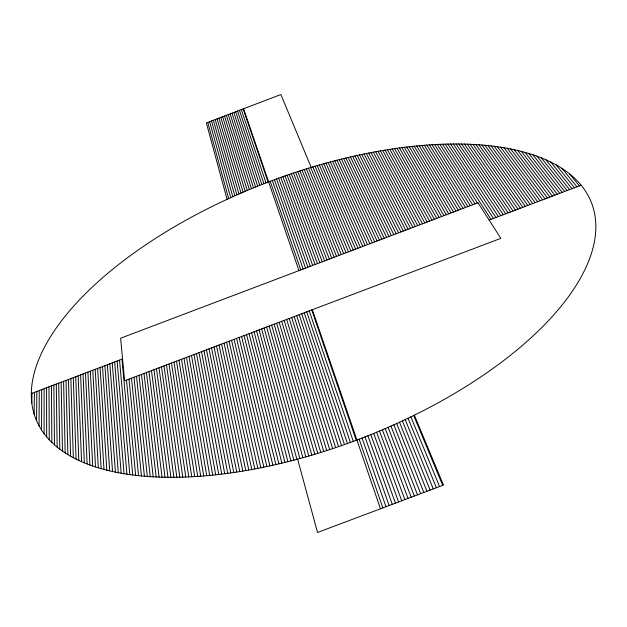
<?xml version="1.0" encoding="UTF-8"?>
<svg xmlns="http://www.w3.org/2000/svg" width="627" height="627" viewBox="0 0 627 627"><rect width="100%" height="100%" fill="white"/><g stroke="black" fill="none" stroke-linecap="round" stroke-linejoin="round"><path stroke-width="0.94" d="M44.102 433.657L44.125 388.677M41.562 430.004L41.696 389.602M39.046 425.772L39.266 390.519M36.57 420.686L36.836 391.444M34.148 414.079L34.407 392.361M31.836 403.004L31.977 393.278M31.35 393.521L122.555 358.965M489.131 220.093L581.213 185.208M569.449 173.648L579.395 185.898M561.957 168.263L576.934 186.83M555.945 164.65L574.473 187.755M550.647 161.876L572.02 188.688M545.788 159.611L569.559 189.62M541.242 157.706L567.106 190.553M536.931 156.068L564.645 191.486M532.801 154.634L562.192 192.411M528.835 153.38L559.731 193.343M524.995 152.259L557.278 194.276M521.264 151.256L554.817 195.209M517.628 150.362L552.363 196.133M514.077 149.563L549.903 197.066M510.605 148.834L547.449 197.999M507.204 148.184L544.996 198.931M503.865 147.596L542.535 199.856M500.581 147.071L540.082 200.789M497.344 146.593L537.629 201.722M494.162 146.169L535.168 202.646M491.019 145.793L532.715 203.579M487.924 145.456L530.262 204.512M484.867 145.158L527.801 205.437M481.849 144.9L525.348 206.369M478.856 144.672L522.894 207.302M475.901 144.476L520.441 208.227M472.977 144.312L517.988 209.159M470.085 144.179L515.527 210.092M467.217 144.069L513.074 211.017M464.38 143.983L510.621 211.95M461.558 143.928L508.168 212.882M458.768 143.889L505.715 213.807M456.001 143.881L503.262 214.74M453.25 143.889L500.808 215.672M450.523 143.92L498.347 216.597M447.819 143.967L495.894 217.53M445.131 144.038L493.441 218.455M442.466 144.124L490.988 219.387M439.817 144.226L477.429 202.968M437.184 144.351L475.039 203.877M434.566 144.484L472.648 204.786M431.964 144.641L470.258 205.687M429.377 144.806L467.867 206.596M426.807 144.994L465.477 207.506M424.252 145.19L463.079 208.407M421.712 145.401L460.688 209.316M419.189 145.629L458.298 210.217M416.673 145.864L455.907 211.127M414.165 146.115L453.517 212.036M411.68 146.381L451.126 212.937M409.204 146.655L448.736 213.846M406.735 146.945L446.353 214.755M404.282 147.243L443.963 215.657M401.836 147.549L441.573 216.566M399.407 147.87L439.182 217.467M396.985 148.207L436.792 218.376M394.571 148.552L434.401 219.278M392.173 148.905L432.011 220.187M389.782 149.265L429.62 221.096M387.392 149.641L427.23 221.997M385.025 150.025L424.847 222.906M382.658 150.417L422.457 223.808M380.299 150.825L420.066 224.717M377.956 151.24L417.676 225.618M375.612 151.663L415.293 226.527M373.284 152.095L412.903 227.429M370.965 152.533L410.513 228.338M368.645 152.98L408.122 229.239M366.34 153.443L405.74 230.148M364.036 153.905L403.349 231.049M361.748 154.383L400.959 231.959M359.459 154.861L398.576 232.86M357.178 155.355L396.186 233.769M354.906 155.857L393.795 234.67M352.64 156.366L391.413 235.58M350.375 156.883L389.022 236.481M348.126 157.408L386.64 237.39M345.877 157.941L384.249 238.291M343.635 158.482L381.867 239.193M341.401 159.031L379.476 240.102M339.168 159.587L377.093 241.003M336.95 160.144L374.703 241.912M334.732 160.716L372.32 242.814M332.514 161.296L369.93 243.723M330.304 161.884L367.547 244.624M328.101 162.479L365.157 245.525M325.907 163.075L362.774 246.435M323.712 163.686L360.384 247.336M321.526 164.305L358.001 248.245M319.339 164.925L355.619 249.146M317.16 165.559L353.228 250.048M314.989 166.194L350.846 250.957M312.818 166.837L348.463 251.858M311.18 167.331L280.872 94.536L206.354 122.931L227.084 199.292M414.337 415.105L443.469 485.079L317.528 532.464L297.621 459.121M310.655 167.487L346.073 252.759M413.655 415.442L442.701 485.361M308.492 168.154L343.69 253.669M410.842 416.814L439.551 486.552M306.329 168.82L341.307 254.57M408.028 418.17L436.4 487.735M304.181 169.494L338.917 255.471M405.199 419.51L433.249 488.919M302.026 170.168L336.534 256.38M402.369 420.842L430.098 490.11M299.886 170.857L334.152 257.282M399.532 422.159L426.948 491.294M297.739 171.555L331.769 258.183M396.687 423.468L423.789 492.477M295.599 172.253L329.387 259.092M393.834 424.753L420.639 493.668M293.467 172.966L326.996 259.993M390.974 426.031L417.488 494.852M291.336 173.679L324.614 260.895M388.105 427.293L414.337 496.035M289.204 174.408L322.231 261.804M385.237 428.539L411.187 497.219M287.08 175.137L319.848 262.705M382.36 429.777L408.036 498.41M284.964 175.873L317.466 263.606M379.476 430.992L404.885 499.594M282.84 176.618L315.083 264.508M376.584 432.199L401.742 500.777M280.731 177.37L312.701 265.417M373.692 433.39L398.592 501.961M278.615 178.131L310.31 266.318M370.792 434.574L395.441 503.152M276.507 178.899L307.928 267.22M367.884 435.734L392.29 504.335M274.399 179.675L305.545 268.129M364.977 436.886L389.14 505.519M272.298 180.451L303.162 269.03M362.053 438.022L385.989 506.702M270.198 181.242L300.78 269.931M359.138 439.143L382.846 507.886M243.597 108.737L298.977 270.613M312.348 309.707L380.456 508.787M243.143 108.91L268.097 182.034M311.744 309.942L356.207 440.248M241.285 109.623L266.005 182.841M309.236 310.89L353.283 441.345M239.42 110.328L263.912 183.648M306.728 311.838L350.344 442.419M237.555 111.042L261.82 184.463M304.22 312.787L347.405 443.485M235.697 111.747L259.727 185.294M301.712 313.735L344.458 444.535M233.832 112.46L257.642 186.125M299.204 314.683L341.511 445.57M231.966 113.166L255.557 186.964M296.696 315.632L338.564 446.589M230.109 113.879L253.48 187.81M294.188 316.588L335.61 447.6M228.244 114.584L251.396 188.664M291.68 317.536L332.647 448.587M226.378 115.297L249.319 189.526M289.172 318.485L329.684 449.567M224.521 116.003L247.25 190.396M286.664 319.433L326.714 450.531M222.656 116.716L245.173 191.274M284.164 320.381L323.751 451.471M220.798 117.421L243.104 192.16M281.656 321.33L320.773 452.404M218.933 118.135L241.034 193.053M279.148 322.278L317.803 453.321M217.067 118.848L238.965 193.955M276.64 323.226L314.825 454.222M215.21 119.553L236.896 194.864M274.132 324.175L311.838 455.108M213.345 120.266L234.827 195.781M271.632 325.123L308.852 455.986M211.487 120.972L232.766 196.706M269.124 326.071L305.866 456.84M209.622 121.685L230.705 197.638M266.616 327.02L302.88 457.679M207.764 122.39L228.643 198.579M264.108 327.976L299.886 458.502M261.608 328.924L296.892 459.309M259.1 329.873L293.898 460.108M256.592 330.821L290.904 460.884M254.092 331.769L287.903 461.644M251.584 332.718L284.901 462.389M249.076 333.666L281.899 463.118M246.576 334.614L278.897 463.831M244.068 335.563L275.888 464.529M241.567 336.511L272.886 465.21M239.059 337.459L269.876 465.877M236.559 338.408L266.867 466.519M234.051 339.356L263.857 467.146M231.551 340.304L260.848 467.766M229.043 341.253L257.838 468.361M226.543 342.193L254.828 468.933M224.035 343.141L251.819 469.498M221.535 344.09L248.809 470.038M219.027 345.038L245.8 470.563M216.527 345.986L242.79 471.073M214.019 346.935L239.78 471.559M211.518 347.883L236.771 472.037M209.018 348.831L233.761 472.484M206.51 349.78L230.752 472.923M204.01 350.728L227.742 473.338M201.51 351.676L224.732 473.73M199.01 352.625L221.731 474.106M196.502 353.565L218.729 474.467M194.002 354.514L215.719 474.804M191.501 355.462L212.718 475.125M189.001 356.41L209.724 475.423M186.493 357.359L206.722 475.697M183.993 358.307L203.728 475.956M181.493 359.255L200.734 476.191M178.993 360.196L197.74 476.402M176.493 361.144L194.746 476.598M173.992 362.092L191.76 476.771M171.492 363.041L188.774 476.92M168.984 363.989L185.796 477.045M166.484 364.93L182.818 477.147M163.984 365.878L179.839 477.225M161.484 366.826L176.861 477.288M158.984 367.775L173.891 477.319M156.484 368.723L170.928 477.327M153.983 369.664L167.965 477.312M151.483 370.612L165.003 477.272M148.983 371.56L162.048 477.202M146.483 372.509L159.093 477.116M143.991 373.449L156.147 476.99M141.49 374.397L153.207 476.849M138.99 375.346L150.268 476.669M136.49 376.294L147.329 476.473M133.99 377.235L144.406 476.238M131.49 378.183L141.475 475.979M128.99 379.131L138.559 475.681M126.497 380.072L135.644 475.36M121.967 359.193L132.736 475.007M119.53 360.11L129.836 474.615M117.1 361.034L126.936 474.192M114.663 361.959L124.044 473.738M112.225 362.876L121.16 473.244M109.796 363.801L118.284 472.711M107.358 364.726L115.415 472.147M104.928 365.643L112.546 471.535M102.491 366.568L109.694 470.885M100.061 367.485L106.841 470.195M97.624 368.41L103.996 469.451M95.194 369.334L101.166 468.667M92.765 370.251L98.337 467.836M90.327 371.176L95.523 466.958M87.898 372.093L92.71 466.018M85.46 373.018L89.912 465.03M83.03 373.943L87.122 463.972M80.601 374.86L84.339 462.859M78.163 375.785L81.565 461.684M75.734 376.702L78.806 460.43M73.304 377.626L76.055 459.105M70.867 378.543L73.312 457.702M68.437 379.468L70.585 456.205M66.007 380.393L67.873 454.622M63.578 381.31L65.169 452.929M61.14 382.235L62.481 451.119M58.711 383.152L59.8 449.183M56.281 384.077L57.143 447.106M53.851 384.994L54.494 444.872M51.422 385.918L51.869 442.443M48.984 386.835L49.259 439.801M46.555 387.76L46.672 436.894M478.009 202.748L120.611 338.227L124.601 380.793L500.84 238.346L478.009 202.748M199.441 476.285A298.107 136.325 -21.2 0 0 594.184 211.628A298.107 136.325 -21.2 0 0 147.102 243.903A298.107 136.325 -21.2 0 0 199.441 476.285"/></g></svg>
